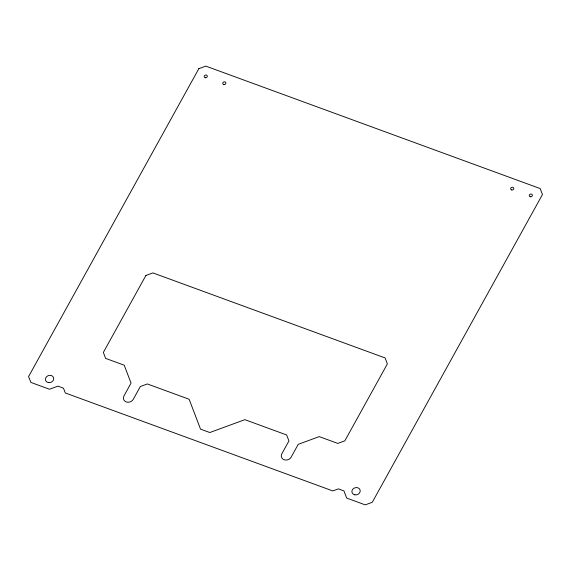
<?xml version="1.0" encoding="UTF-8"?>
<svg xmlns="http://www.w3.org/2000/svg" width="571" height="571" viewBox="0 0 571 571"><rect width="100%" height="100%" fill="white"/><g stroke="black" fill="none" stroke-linecap="round" stroke-linejoin="round"><path stroke-width="0.86" d="M198.822 68.698L28.55 376.624L30.92 382.434L49.491 389.236L57.907 386.153L63.474 388.194L65.301 392.969L332.772 490.924L338.375 488.869L343.949 490.903L346.683 498.076L365.262 504.878L372.263 502.302L542.45 194.54L540.173 188.566L205.831 66.122L198.822 68.698M145.905 275.479L103.358 352.421L105.635 358.395L124.214 365.197L131.052 383.127L123.957 395.953A5.282 4.518 -18.2 0 0 126.241 401.927A5.282 4.518 -18.2 0 0 133.25 399.35L140.338 386.524L147.347 383.955L189.137 399.257L200.535 429.135L209.828 432.532L244.859 419.664L286.656 434.974L288.933 440.948L281.846 453.767A5.282 4.518 -18.2 0 0 284.122 459.741A5.282 4.518 -18.2 0 0 291.131 457.171L298.219 444.345L319.239 436.622L337.818 443.424L344.827 440.855L387.366 363.913L385.09 357.938L152.907 272.909L145.905 275.479M48.449 382.606A4.225 3.619 -18.2 0 0 53.617 377.759A4.225 3.619 -18.2 0 0 46.672 376.603A4.225 3.619 -18.2 0 0 48.449 382.606M354.926 494.85A4.225 3.619 -18.2 0 0 360.094 489.997A4.225 3.619 -18.2 0 0 353.149 488.84A4.225 3.619 -18.2 0 0 354.926 494.85M530.373 196.767A1.585 1.356 -18.2 0 0 532.315 194.947A1.585 1.356 -18.2 0 0 529.71 194.518A1.585 1.356 -18.2 0 0 530.373 196.767M511.802 189.965A1.585 1.356 -18.2 0 0 513.743 188.145A1.585 1.356 -18.2 0 0 511.131 187.716A1.585 1.356 -18.2 0 0 511.802 189.965M205.324 77.727A1.585 1.356 -18.2 0 0 207.259 75.907A1.585 1.356 -18.2 0 0 204.654 75.479A1.585 1.356 -18.2 0 0 205.324 77.727M223.896 84.529A1.585 1.356 -18.2 0 0 225.838 82.709A1.585 1.356 -18.2 0 0 223.232 82.281A1.585 1.356 -18.2 0 0 223.896 84.529"/></g></svg>
